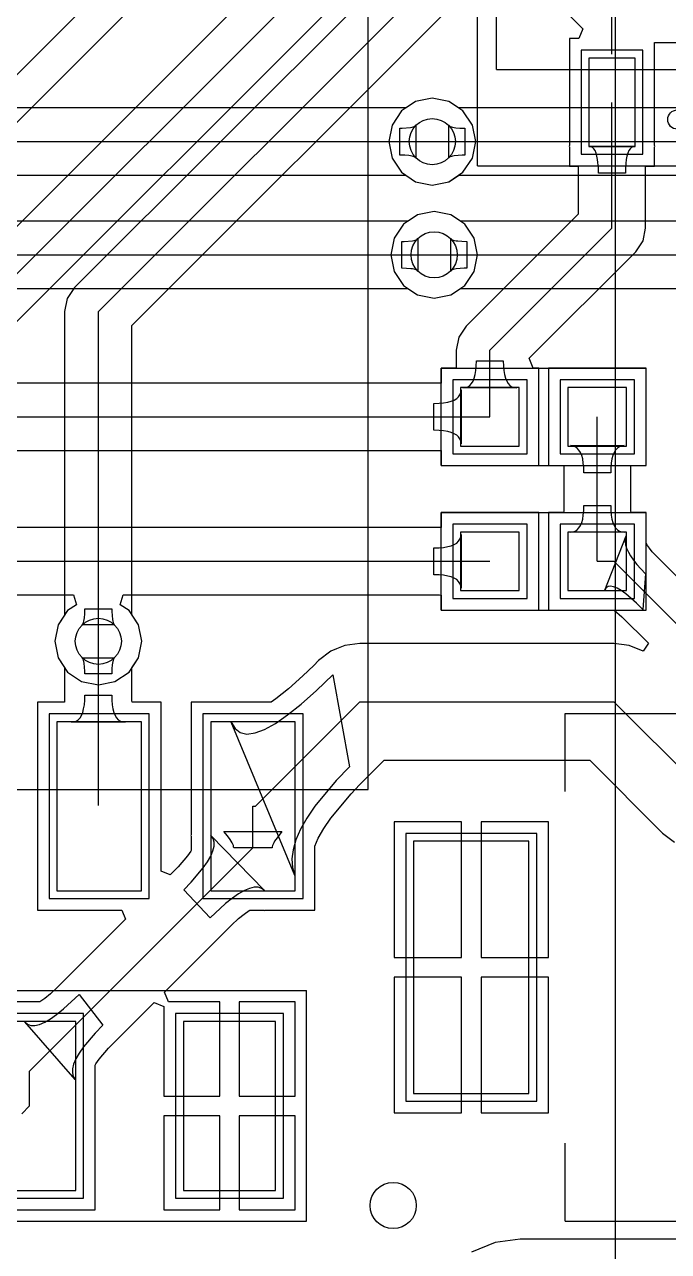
# Model space of a CAD drawing. Header units: millimetres. Extents: x 73 to 121, y 30 to 140.
# Drawn here: x 89.44 to 97.81, y 71.23 to 87.2 of the extents above; entities that cross this region are included whole.
import ezdxf

# ---------------------------------------------------------------- set-up
doc = ezdxf.new("R2010")
doc.units = ezdxf.units.MM
for name, color, linetype in [('BottomLayer', 5, 'Continuous'), ('BottomOverlay', 54, 'Continuous'), ('Mechanical13', 56, 'Continuous'), ('Mechanical15', 56, 'Continuous'), ('MultiLayer', 9, 'Continuous'), ('TopLayer', 1, 'Continuous'), ('TopOverlay', 2, 'Continuous'), ('TopPaste', 8, 'Continuous'), ('TopSolder', 216, 'Continuous')]:
    doc.layers.add(name, color=color, linetype=linetype)

# ---------------------------------------------------------------- blocks, each defined once
blk = doc.blocks.new('C3528_1')
at = {"layer": 'TopLayer'}
for p, q in [((-1.9, 1.1), (-1.9, -1.1)), ((-0.7, 1.1), (-1.9, 1.1)), ((-0.7, -1.1), (-0.7, 1.1)), ((0.7, 1.1), (0.7, -1.1)), ((1.9, 1.1), (0.7, 1.1)), ((1.9, -1.1), (1.9, 1.1)), ((-1.9, -1.1), (-0.7, -1.1)), ((0.7, -1.1), (1.9, -1.1))]:
    blk.add_line(p, q, dxfattribs=at)
at = {"layer": 'TopOverlay'}
for p, q in [((-2.3, 0), (-2.3, 1.5)), ((-2.3, 1.5), (2.3, 1.5)), ((2.3, -1.5), (2.3, 1.5)), ((-2.743, -1.372), (-2.743, 1.295)), ((-2.3, -1.5), (-2.3, 0)), ((-2.3, -1.5), (2.3, -1.5))]:
    blk.add_line(p, q, dxfattribs=at)
at = {"layer": 'TopPaste'}
for p, q in [((-1.9, 1.1), (-1.9, -1.1)), ((-0.7, 1.1), (-1.9, 1.1)), ((-0.7, -1.1), (-0.7, 1.1)), ((0.7, 1.1), (0.7, -1.1)), ((1.9, 1.1), (0.7, 1.1)), ((1.9, -1.1), (1.9, 1.1)), ((-1.9, -1.1), (-0.7, -1.1)), ((0.7, -1.1), (1.9, -1.1))]:
    blk.add_line(p, q, dxfattribs=at)
at = {"layer": 'TopSolder'}
for p, q in [((-2.002, 1.202), (-2.002, -1.202)), ((-0.598, 1.202), (-2.002, 1.202)), ((-0.598, -1.202), (-0.598, 1.202)), ((0.598, 1.202), (0.598, -1.202)), ((2.002, 1.202), (0.598, 1.202)), ((2.002, -1.202), (2.002, 1.202)), ((-2.002, -1.202), (-0.598, -1.202)), ((0.598, -1.202), (2.002, -1.202))]:
    blk.add_line(p, q, dxfattribs=at)
blk = doc.blocks.new('R0603_36')
at = {"layer": 'TopLayer'}
for p, q in [((-1.079, 0.381), (-1.079, -0.381)), ((-0.317, 0.381), (-1.079, 0.381)), ((-0.317, -0.381), (-0.317, 0.381)), ((0.317, 0.381), (0.317, -0.381)), ((1.079, 0.381), (0.317, 0.381)), ((1.079, -0.381), (1.079, 0.381)), ((-1.079, -0.381), (-0.317, -0.381)), ((0.317, -0.381), (1.079, -0.381))]:
    blk.add_line(p, q, dxfattribs=at)
at = {"layer": 'TopOverlay'}
for p, q in [((1.333, 0.635), (-1.333, 0.635)), ((-1.333, 0.635), (-1.333, -0.635)), ((1.333, 0.635), (1.333, -0.635)), ((1.333, -0.635), (-1.333, -0.635))]:
    blk.add_line(p, q, dxfattribs=at)
at = {"layer": 'TopPaste'}
for p, q in [((-1.079, 0.381), (-1.079, -0.381)), ((-0.317, 0.381), (-1.079, 0.381)), ((-0.317, -0.381), (-0.317, 0.381)), ((0.317, 0.381), (0.317, -0.381)), ((1.079, 0.381), (0.317, 0.381)), ((1.079, -0.381), (1.079, 0.381)), ((-1.079, -0.381), (-0.317, -0.381)), ((0.317, -0.381), (1.079, -0.381))]:
    blk.add_line(p, q, dxfattribs=at)
at = {"layer": 'TopSolder'}
for p, q in [((-1.181, 0.483), (-1.181, -0.483)), ((-0.216, 0.483), (-1.181, 0.483)), ((-0.216, -0.483), (-0.216, 0.483)), ((0.216, 0.483), (0.216, -0.483)), ((1.181, 0.483), (0.216, 0.483)), ((1.181, -0.483), (1.181, 0.483)), ((-1.181, -0.483), (-0.216, -0.483)), ((0.216, -0.483), (1.181, -0.483))]:
    blk.add_line(p, q, dxfattribs=at)
blk = doc.blocks.new('R0603_39')
at = {"layer": 'TopLayer'}
for p, q in [((-1.079, 0.381), (-1.079, -0.381)), ((-0.317, 0.381), (-1.079, 0.381)), ((-0.317, -0.381), (-0.317, 0.381)), ((0.317, 0.381), (0.317, -0.381)), ((1.079, 0.381), (0.317, 0.381)), ((1.079, -0.381), (1.079, 0.381)), ((-1.079, -0.381), (-0.317, -0.381)), ((0.317, -0.381), (1.079, -0.381))]:
    blk.add_line(p, q, dxfattribs=at)
at = {"layer": 'TopOverlay'}
for p, q in [((1.333, 0.635), (-1.333, 0.635)), ((-1.333, 0.635), (-1.333, -0.635)), ((1.333, 0.635), (1.333, -0.635)), ((1.333, -0.635), (-1.333, -0.635))]:
    blk.add_line(p, q, dxfattribs=at)
at = {"layer": 'TopPaste'}
for p, q in [((-1.079, 0.381), (-1.079, -0.381)), ((-0.317, 0.381), (-1.079, 0.381)), ((-0.317, -0.381), (-0.317, 0.381)), ((0.317, 0.381), (0.317, -0.381)), ((1.079, 0.381), (0.317, 0.381)), ((1.079, -0.381), (1.079, 0.381)), ((-1.079, -0.381), (-0.317, -0.381)), ((0.317, -0.381), (1.079, -0.381))]:
    blk.add_line(p, q, dxfattribs=at)
at = {"layer": 'TopSolder'}
for p, q in [((-1.181, 0.483), (-1.181, -0.483)), ((-0.216, 0.483), (-1.181, 0.483)), ((-0.216, -0.483), (-0.216, 0.483)), ((0.216, 0.483), (0.216, -0.483)), ((1.181, 0.483), (0.216, 0.483)), ((1.181, -0.483), (1.181, 0.483)), ((-1.181, -0.483), (-0.216, -0.483)), ((0.216, -0.483), (1.181, -0.483))]:
    blk.add_line(p, q, dxfattribs=at)
blk = doc.blocks.new('ESP_07_57')
at = {"layer": 'TopLayer'}
for p, q in [((-15.122, -12.502), (-17.322, -12.502)), ((-17.322, -12.502), (-17.322, -13.602)), ((-15.122, -13.602), (-15.122, -12.502)), ((-17.322, -13.602), (-15.122, -13.602)), ((-15.122, -14.502), (-17.322, -14.502)), ((-17.322, -14.502), (-17.322, -15.602)), ((-15.122, -15.602), (-15.122, -14.502)), ((-17.322, -15.602), (-15.122, -15.602))]:
    blk.add_line(p, q, dxfattribs=at)
at = {"layer": 'TopOverlay'}
for p, q in [((-16.003, 4.648), (-16.003, -16.552)), ((-16.003, -16.552), (-0.003, -16.552))]:
    blk.add_line(p, q, dxfattribs=at)
at = {"layer": 'TopPaste'}
for p, q in [((-15.122, -12.502), (-17.322, -12.502)), ((-17.322, -12.502), (-17.322, -13.602)), ((-15.122, -13.602), (-15.122, -12.502)), ((-17.322, -13.602), (-15.122, -13.602)), ((-15.122, -14.502), (-17.322, -14.502)), ((-17.322, -14.502), (-17.322, -15.602)), ((-15.122, -15.602), (-15.122, -14.502)), ((-17.322, -15.602), (-15.122, -15.602))]:
    blk.add_line(p, q, dxfattribs=at)
at = {"layer": 'TopSolder'}
for p, q in [((-15.02, -12.4), (-17.423, -12.4)), ((-17.423, -12.4), (-17.423, -13.703)), ((-15.02, -13.703), (-15.02, -12.4)), ((-17.423, -13.703), (-15.02, -13.703)), ((-15.02, -14.4), (-17.423, -14.4)), ((-17.423, -14.4), (-17.423, -15.703)), ((-15.02, -15.703), (-15.02, -14.4)), ((-17.423, -15.703), (-15.02, -15.703))]:
    blk.add_line(p, q, dxfattribs=at)
blk = doc.blocks.new('_8050_59')
at = {"layer": 'Mechanical13'}
for p, q in [((-0.624, -1.576), (-0.624, 1.424)), ((-0.624, 1.424), (0.776, 1.424)), ((0.776, -1.576), (0.776, 1.424)), ((0.776, -1.576), (-0.624, -1.576))]:
    blk.add_line(p, q, dxfattribs=at)
at = {"layer": 'Mechanical15'}
for p, q in [((-1.874, -1.826), (-1.874, 1.674)), ((2.026, 1.674), (-1.874, 1.674)), ((2.026, -1.826), (2.026, 1.674)), ((0.076, -0.576), (0.076, 0.424)), ((0.576, -0.076), (-0.424, -0.076)), ((2.026, -1.826), (-1.874, -1.826))]:
    blk.add_line(p, q, dxfattribs=at)
at = {"layer": 'TopLayer'}
for p, q in [((-0.474, 1.174), (-1.624, 1.174)), ((-1.624, 1.174), (-1.624, 0.574)), ((-0.474, 0.574), (-0.474, 1.174)), ((-1.624, 0.574), (-0.474, 0.574)), ((1.776, 0.224), (0.626, 0.224)), ((0.626, 0.224), (0.626, -0.376)), ((1.776, -0.376), (1.776, 0.224)), ((0.626, -0.376), (1.776, -0.376)), ((-0.474, -0.726), (-1.624, -0.726)), ((-1.624, -0.726), (-1.624, -1.326)), ((-0.474, -1.326), (-0.474, -0.726)), ((-1.624, -1.326), (-0.474, -1.326))]:
    blk.add_line(p, q, dxfattribs=at)
at = {"layer": 'TopOverlay'}
for p, q in [((-0.124, 1.424), (0.776, 1.424)), ((0.776, 0.624), (0.776, 1.424)), ((0.776, -1.576), (0.776, -0.776)), ((0.776, -1.576), (-0.124, -1.576))]:
    blk.add_line(p, q, dxfattribs=at)
blk.add_circle((1.426, 0.774), 0.125, dxfattribs=at)
at = {"layer": 'TopPaste'}
for p, q in [((-0.474, 1.174), (-1.624, 1.174)), ((-1.624, 1.174), (-1.624, 0.574)), ((-0.474, 0.574), (-0.474, 1.174)), ((-1.624, 0.574), (-0.474, 0.574)), ((1.776, 0.224), (0.626, 0.224)), ((0.626, 0.224), (0.626, -0.376)), ((1.776, -0.376), (1.776, 0.224)), ((0.626, -0.376), (1.776, -0.376)), ((-0.474, -0.726), (-1.624, -0.726)), ((-1.624, -0.726), (-1.624, -1.326)), ((-0.474, -1.326), (-0.474, -0.726)), ((-1.624, -1.326), (-0.474, -1.326))]:
    blk.add_line(p, q, dxfattribs=at)
at = {"layer": 'TopSolder'}
for p, q in [((-0.372, 1.275), (-1.725, 1.275)), ((-1.725, 1.275), (-1.725, 0.472)), ((-0.372, 0.472), (-0.372, 1.275)), ((-1.725, 0.472), (-0.372, 0.472)), ((1.878, 0.325), (0.525, 0.325)), ((0.525, 0.325), (0.525, -0.478)), ((1.878, -0.478), (1.878, 0.325)), ((0.525, -0.478), (1.878, -0.478)), ((-0.372, -0.625), (-1.725, -0.625)), ((-1.725, -0.625), (-1.725, -1.428)), ((-0.372, -1.428), (-0.372, -0.625)), ((-1.725, -1.428), (-0.372, -1.428))]:
    blk.add_line(p, q, dxfattribs=at)
blk = doc.blocks.new('LM39100_61')
at = {"layer": 'TopLayer'}
for p, q in [((-1.589, 3.824), (-1.589, 2.325)), ((1.691, 3.824), (-1.589, 3.824)), ((1.691, 2.325), (1.691, 3.824)), ((-1.589, 2.325), (1.691, 2.325)), ((-2.731, -2.477), (-2.731, -3.975)), ((-1.74, -2.477), (-2.731, -2.477)), ((-1.74, -3.975), (-1.74, -2.477)), ((-0.444, -2.476), (-0.444, -3.976)), ((0.546, -2.476), (-0.444, -2.476)), ((0.546, -3.976), (0.546, -2.476)), ((1.841, -2.477), (1.841, -3.975)), ((2.832, -2.477), (1.841, -2.477)), ((2.832, -3.975), (2.832, -2.477)), ((-2.731, -3.975), (-1.74, -3.975)), ((-0.444, -3.976), (0.546, -3.976)), ((1.841, -3.975), (2.832, -3.975))]:
    blk.add_line(p, q, dxfattribs=at)
at = {"layer": 'TopOverlay'}
for p, q in [((-3.251, 1.854), (-2.235, 1.854)), ((-3.251, 1.854), (-3.251, -2.21)), ((2.337, 1.854), (3.353, 1.854)), ((3.353, 1.854), (3.353, -2.21))]:
    blk.add_line(p, q, dxfattribs=at)
at = {"layer": 'TopPaste'}
for p, q in [((-1.589, 3.824), (-1.589, 2.325)), ((1.691, 3.824), (-1.589, 3.824)), ((1.691, 2.325), (1.691, 3.824)), ((-1.589, 2.325), (1.691, 2.325)), ((-2.731, -2.477), (-2.731, -3.975)), ((-1.74, -2.477), (-2.731, -2.477)), ((-1.74, -3.975), (-1.74, -2.477)), ((-0.444, -2.476), (-0.444, -3.976)), ((0.546, -2.476), (-0.444, -2.476)), ((0.546, -3.976), (0.546, -2.476)), ((1.841, -2.477), (1.841, -3.975)), ((2.832, -2.477), (1.841, -2.477)), ((2.832, -3.975), (2.832, -2.477)), ((-2.731, -3.975), (-1.74, -3.975)), ((-0.444, -3.976), (0.546, -3.976)), ((1.841, -3.975), (2.832, -3.975))]:
    blk.add_line(p, q, dxfattribs=at)
at = {"layer": 'TopSolder'}
for p, q in [((-1.691, 3.925), (-1.691, 2.223)), ((1.792, 3.925), (-1.691, 3.925)), ((1.792, 2.223), (1.792, 3.925)), ((-1.691, 2.223), (1.792, 2.223)), ((-2.832, -2.375), (-2.832, -4.077)), ((-1.638, -2.375), (-2.832, -2.375)), ((-1.638, -4.077), (-1.638, -2.375)), ((-0.546, -2.374), (-0.546, -4.077)), ((0.647, -2.374), (-0.546, -2.374)), ((0.647, -4.077), (0.647, -2.374)), ((1.74, -2.375), (1.74, -4.077)), ((2.934, -2.375), (1.74, -2.375)), ((2.934, -4.077), (2.934, -2.375)), ((-2.832, -4.077), (-1.638, -4.077)), ((-0.546, -4.077), (0.647, -4.077)), ((1.74, -4.077), (2.934, -4.077))]:
    blk.add_line(p, q, dxfattribs=at)
blk = doc.blocks.new('18650____________B_71')
at = {"layer": 'BottomOverlay'}
blk.add_line((-0.469, 22), (76.531, 22), dxfattribs=at)

msp = doc.modelspace()

# ---------------------------------------------------------------- linework, layer by layer
at = {"layer": 'BottomLayer'}
for p, q in [((86.385, 83.591), (103.734, 100.94)), ((86.823, 83.41), (103.915, 100.502)), ((104.085, 99.318), (88.032, 83.266)), ((88.341, 82.956), (104.394, 99.009)), ((88.779, 82.775), (104.575, 98.572)), ((95.652, 89.336), (90.089, 83.774)), ((90.399, 83.464), (95.961, 89.027)), ((90.836, 83.283), (96.142, 88.59)), ((94.742, 86.239), (94.526, 86.196)), ((94.958, 86.196), (94.742, 86.239)), ((94.343, 86.074), (94.22, 85.89)), ((94.526, 86.196), (94.343, 86.074)), ((95.084, 86.112), (94.958, 86.196)), ((95.086, 86.112), (95.084, 86.112)), ((99.492, 86.112), (95.086, 86.112)), ((94.22, 85.89), (94.177, 85.674)), ((94.956, 85.464), (94.956, 85.884)), ((94.956, 85.884), (94.965, 85.878)), ((94.965, 85.878), (94.976, 85.872)), ((94.976, 85.872), (94.99, 85.866)), ((94.99, 85.866), (95.006, 85.862)), ((95.006, 85.862), (95.026, 85.858)), ((95.026, 85.858), (95.048, 85.855)), ((95.048, 85.855), (95.101, 85.851)), ((95.101, 85.851), (95.166, 85.849)), ((95.166, 85.849), (95.166, 85.499)), ((94.177, 85.674), (94.22, 85.458)), ((94.742, 85.674), (99.492, 85.674)), ((94.22, 85.458), (94.343, 85.275)), ((94.965, 85.471), (94.956, 85.464)), ((94.976, 85.477), (94.965, 85.471)), ((94.99, 85.482), (94.976, 85.477)), ((95.006, 85.487), (94.99, 85.482)), ((95.026, 85.49), (95.006, 85.487)), ((95.132, 85.499), (95.026, 85.49)), ((95.166, 85.499), (95.132, 85.499)), ((94.343, 85.275), (94.526, 85.152)), ((94.526, 85.152), (94.742, 85.109)), ((94.742, 85.109), (94.958, 85.152)), ((94.958, 85.152), (95.082, 85.235)), ((95.082, 85.235), (95.103, 85.237)), ((95.103, 85.237), (99.311, 85.237)), ((94.551, 84.723), (94.368, 84.6)), ((94.767, 84.766), (94.551, 84.723)), ((94.984, 84.723), (94.767, 84.766)), ((95.11, 84.639), (94.984, 84.723)), ((95.111, 84.638), (95.11, 84.639)), ((98.389, 84.638), (95.111, 84.638)), ((94.368, 84.6), (94.246, 84.417)), ((94.246, 84.417), (94.203, 84.201)), ((94.982, 83.991), (94.982, 84.411)), ((94.982, 84.411), (94.99, 84.404)), ((94.99, 84.404), (95.001, 84.398)), ((95.001, 84.398), (95.015, 84.393)), ((95.015, 84.393), (95.032, 84.389)), ((95.032, 84.389), (95.051, 84.385)), ((95.051, 84.385), (95.074, 84.382)), ((95.074, 84.382), (95.127, 84.377)), ((95.127, 84.377), (95.191, 84.376)), ((95.191, 84.376), (95.191, 84.026)), ((94.203, 84.201), (94.246, 83.985)), ((94.767, 84.201), (98.73, 84.201)), ((94.246, 83.985), (94.368, 83.802)), ((94.99, 83.998), (94.982, 83.991)), ((95.001, 84.004), (94.99, 83.998)), ((95.015, 84.009), (95.001, 84.004)), ((95.032, 84.013), (95.015, 84.009)), ((95.051, 84.017), (95.032, 84.013)), ((95.157, 84.026), (95.051, 84.017)), ((95.191, 84.026), (95.157, 84.026)), ((90.089, 83.774), (89.994, 83.632)), ((94.368, 83.802), (94.551, 83.679)), ((94.551, 83.679), (94.767, 83.636)), ((94.767, 83.636), (94.984, 83.679)), ((94.984, 83.679), (95.107, 83.762)), ((95.107, 83.762), (95.129, 83.764)), ((95.129, 83.764), (98.701, 83.764)), ((89.994, 83.632), (89.961, 83.464)), ((89.961, 83.464), (89.961, 79.516)), ((90.399, 79.172), (90.399, 83.464)), ((90.836, 79.533), (90.836, 83.283)), ((89.961, 79.514), (89.877, 79.388)), ((89.961, 79.516), (89.961, 79.514)), ((90.218, 79.478), (90.222, 79.531)), ((90.222, 79.531), (90.224, 79.595)), ((90.224, 79.595), (90.574, 79.595)), ((90.574, 79.595), (90.574, 79.562)), ((90.574, 79.562), (90.582, 79.456)), ((90.838, 79.512), (90.836, 79.533)), ((90.92, 79.388), (90.838, 79.512)), ((89.877, 79.388), (89.834, 79.172)), ((90.189, 79.386), (90.195, 79.394)), ((90.609, 79.386), (90.189, 79.386)), ((90.195, 79.394), (90.201, 79.405)), ((90.201, 79.405), (90.206, 79.419)), ((90.206, 79.419), (90.211, 79.436)), ((90.211, 79.436), (90.215, 79.456)), ((90.215, 79.456), (90.218, 79.478)), ((90.582, 79.456), (90.586, 79.436)), ((90.586, 79.436), (90.591, 79.419)), ((90.591, 79.419), (90.596, 79.405)), ((90.596, 79.405), (90.602, 79.394)), ((90.602, 79.394), (90.609, 79.386)), ((90.963, 79.172), (90.92, 79.388)), ((89.834, 79.172), (89.877, 78.956)), ((90.92, 78.956), (90.963, 79.172)), ((89.877, 78.956), (89.999, 78.772)), ((90.798, 78.772), (90.92, 78.956)), ((89.999, 78.772), (90.182, 78.65)), ((90.615, 78.65), (90.798, 78.772)), ((90.182, 78.65), (90.399, 78.607)), ((90.399, 78.607), (90.615, 78.65))]:
    msp.add_line(p, q, dxfattribs=at)
for centre in [(94.742, 85.674), (94.767, 84.201), (90.399, 79.172), (94.234, 71.831)]:
    msp.add_circle(centre, 0.3, dxfattribs=at)
at = {"layer": 'MultiLayer'}
for centre in [(94.742, 85.674), (94.767, 84.201), (90.399, 79.172), (94.234, 71.831)]:
    msp.add_circle(centre, 0.3, dxfattribs=at)
at = {"layer": 'TopLayer'}
for p, q in [((96.26, 87.583), (96.701, 87.141)), ((96.649, 87.014), (96.525, 87.014)), ((96.525, 87.014), (96.525, 85.623)), ((96.701, 87.141), (96.649, 87.014)), ((97.633, 85.623), (97.633, 86.964)), ((97.633, 86.964), (98.402, 86.964)), ((94.742, 86.239), (94.526, 86.196)), ((94.958, 86.196), (94.742, 86.239)), ((94.381, 86.112), (86.389, 86.112)), ((94.402, 86.113), (94.381, 86.112)), ((94.526, 86.196), (94.402, 86.113)), ((95.141, 86.074), (94.958, 86.196)), ((95.264, 85.89), (95.141, 86.074)), ((97.079, 84.549), (97.079, 86.185)), ((95.307, 85.674), (95.264, 85.89)), ((94.318, 85.849), (94.352, 85.85)), ((94.318, 85.499), (94.318, 85.849)), ((94.352, 85.85), (94.458, 85.858)), ((94.458, 85.858), (94.478, 85.862)), ((94.478, 85.862), (94.494, 85.866)), ((94.494, 85.866), (94.508, 85.872)), ((94.508, 85.872), (94.519, 85.878)), ((94.519, 85.878), (94.528, 85.884)), ((94.528, 85.884), (94.528, 85.464)), ((86.208, 85.674), (94.742, 85.674)), ((95.264, 85.458), (95.307, 85.674)), ((96.525, 85.623), (96.523, 85.613)), ((96.523, 85.613), (96.525, 85.604)), ((96.525, 85.604), (96.525, 85.356)), ((96.805, 85.61), (96.782, 85.613)), ((96.782, 85.613), (97.376, 85.613)), ((96.826, 85.599), (96.805, 85.61)), ((96.844, 85.582), (96.826, 85.599)), ((96.86, 85.557), (96.844, 85.582)), ((97.314, 85.582), (97.298, 85.557)), ((97.332, 85.599), (97.314, 85.582)), ((97.353, 85.61), (97.332, 85.599)), ((97.376, 85.613), (97.353, 85.61)), ((97.635, 85.613), (97.633, 85.623)), ((97.633, 85.604), (97.635, 85.613)), ((97.633, 85.356), (97.633, 85.604)), ((94.383, 85.498), (94.318, 85.499)), ((94.436, 85.494), (94.383, 85.498)), ((94.458, 85.49), (94.436, 85.494)), ((94.478, 85.487), (94.458, 85.49)), ((94.494, 85.482), (94.478, 85.487)), ((94.508, 85.477), (94.494, 85.482)), ((94.519, 85.471), (94.508, 85.477)), ((94.528, 85.464), (94.519, 85.471)), ((95.141, 85.275), (95.264, 85.458)), ((96.873, 85.526), (96.86, 85.557)), ((96.884, 85.487), (96.873, 85.526)), ((96.893, 85.442), (96.884, 85.487)), ((96.903, 85.33), (96.893, 85.442)), ((97.265, 85.442), (97.259, 85.389)), ((97.273, 85.487), (97.265, 85.442)), ((97.284, 85.526), (97.273, 85.487)), ((97.298, 85.557), (97.284, 85.526)), ((94.958, 85.152), (95.141, 85.275)), ((96.525, 85.356), (96.64, 85.356)), ((96.64, 85.356), (96.641, 85.344)), ((96.641, 85.344), (96.641, 84.73)), ((96.904, 85.263), (96.903, 85.33)), ((97.254, 85.263), (96.904, 85.263)), ((97.255, 85.33), (97.254, 85.263)), ((97.259, 85.389), (97.255, 85.33)), ((97.516, 84.549), (97.516, 85.356)), ((97.516, 85.356), (97.633, 85.356)), ((86.208, 85.237), (94.398, 85.237)), ((94.398, 85.237), (94.4, 85.237)), ((94.4, 85.237), (94.526, 85.152)), ((94.526, 85.152), (94.742, 85.109)), ((94.742, 85.109), (94.958, 85.152)), ((94.406, 84.638), (85.22, 84.638)), ((94.427, 84.64), (94.406, 84.638)), ((94.551, 84.723), (94.427, 84.64)), ((94.767, 84.766), (94.551, 84.723)), ((94.984, 84.723), (94.767, 84.766)), ((95.167, 84.6), (94.984, 84.723)), ((96.641, 84.73), (95.182, 83.271)), ((95.289, 84.417), (95.167, 84.6)), ((95.491, 82.962), (97.079, 84.549)), ((97.483, 84.382), (97.516, 84.549)), ((94.344, 84.026), (94.344, 84.376)), ((94.344, 84.376), (94.377, 84.376)), ((94.377, 84.376), (94.484, 84.385)), ((94.484, 84.385), (94.503, 84.389)), ((94.503, 84.389), (94.52, 84.393)), ((94.52, 84.393), (94.534, 84.398)), ((94.534, 84.398), (94.545, 84.404)), ((94.545, 84.404), (94.553, 84.411)), ((94.553, 84.411), (94.553, 83.991)), ((95.332, 84.201), (95.289, 84.417)), ((97.388, 84.24), (97.483, 84.382)), ((85.039, 84.201), (94.767, 84.201)), ((95.289, 83.985), (95.332, 84.201)), ((96.003, 82.855), (97.388, 84.24)), ((94.408, 84.025), (94.344, 84.026)), ((94.461, 84.02), (94.408, 84.025)), ((94.484, 84.017), (94.461, 84.02)), ((94.503, 84.013), (94.484, 84.017)), ((94.52, 84.009), (94.503, 84.013)), ((94.534, 84.004), (94.52, 84.009)), ((94.545, 83.998), (94.534, 84.004)), ((94.553, 83.991), (94.545, 83.998)), ((95.167, 83.802), (95.289, 83.985)), ((85.039, 83.764), (94.424, 83.764)), ((94.424, 83.764), (94.425, 83.763)), ((94.425, 83.763), (94.551, 83.679)), ((94.551, 83.679), (94.767, 83.636)), ((94.767, 83.636), (94.984, 83.679)), ((94.984, 83.679), (95.167, 83.802)), ((95.182, 83.271), (95.087, 83.129)), ((95.087, 83.129), (95.054, 82.962)), ((95.054, 82.962), (95.054, 82.747)), ((95.491, 82.093), (95.491, 82.962)), ((95.052, 82.728), (94.856, 82.728)), ((94.856, 82.728), (94.856, 82.532)), ((95.054, 82.747), (95.052, 82.728)), ((95.309, 82.695), (95.315, 82.754)), ((95.315, 82.754), (95.316, 82.821)), ((95.316, 82.821), (95.666, 82.821)), ((95.666, 82.821), (95.668, 82.754)), ((95.668, 82.754), (95.673, 82.695)), ((96.056, 82.728), (96.003, 82.855)), ((96.126, 82.728), (96.056, 82.728)), ((96.126, 81.458), (96.126, 82.728)), ((97.523, 82.728), (96.253, 82.728)), ((96.253, 82.728), (96.253, 81.458)), ((97.523, 81.458), (97.523, 82.728)), ((95.253, 82.527), (95.273, 82.558)), ((95.273, 82.558), (95.288, 82.597)), ((95.288, 82.597), (95.301, 82.642)), ((95.301, 82.642), (95.309, 82.695)), ((95.673, 82.695), (95.682, 82.642)), ((95.682, 82.642), (95.694, 82.597)), ((95.694, 82.597), (95.71, 82.558)), ((95.71, 82.558), (95.729, 82.527)), ((94.838, 82.53), (80.264, 82.53)), ((94.856, 82.532), (94.838, 82.53)), ((95.085, 82.354), (95.102, 82.38)), ((95.102, 82.38), (95.113, 82.41)), ((95.113, 82.41), (95.116, 82.443)), ((95.116, 82.443), (95.116, 81.743)), ((95.141, 82.471), (95.175, 82.474)), ((95.841, 82.471), (95.141, 82.471)), ((95.175, 82.474), (95.204, 82.485)), ((95.204, 82.485), (95.231, 82.502)), ((95.231, 82.502), (95.253, 82.527)), ((95.729, 82.527), (95.752, 82.502)), ((95.752, 82.502), (95.778, 82.485)), ((95.778, 82.485), (95.808, 82.474)), ((95.808, 82.474), (95.841, 82.471)), ((94.763, 82.268), (94.83, 82.27)), ((94.763, 81.918), (94.763, 82.268)), ((94.83, 82.27), (94.89, 82.275)), ((94.89, 82.275), (94.943, 82.284)), ((94.943, 82.284), (94.989, 82.296)), ((94.989, 82.296), (95.028, 82.312)), ((95.028, 82.312), (95.06, 82.331)), ((95.06, 82.331), (95.085, 82.354)), ((80.264, 82.093), (95.491, 82.093)), ((96.888, 80.213), (96.888, 82.093)), ((94.83, 81.916), (94.763, 81.918)), ((94.89, 81.911), (94.83, 81.916)), ((94.943, 81.902), (94.89, 81.911)), ((94.989, 81.89), (94.943, 81.902)), ((95.028, 81.874), (94.989, 81.89)), ((95.06, 81.855), (95.028, 81.874)), ((95.085, 81.832), (95.06, 81.855)), ((95.102, 81.806), (95.085, 81.832)), ((95.113, 81.776), (95.102, 81.806)), ((95.116, 81.743), (95.113, 81.776)), ((80.543, 81.655), (94.838, 81.655)), ((94.838, 81.655), (94.856, 81.654)), ((94.856, 81.654), (94.856, 81.458)), ((96.572, 81.714), (96.538, 81.718)), ((96.538, 81.718), (97.238, 81.718)), ((96.601, 81.704), (96.572, 81.714)), ((96.628, 81.686), (96.601, 81.704)), ((96.65, 81.661), (96.628, 81.686)), ((96.67, 81.63), (96.65, 81.661)), ((96.685, 81.591), (96.67, 81.63)), ((96.698, 81.545), (96.685, 81.591)), ((97.091, 81.591), (97.079, 81.545)), ((97.107, 81.63), (97.091, 81.591)), ((97.126, 81.661), (97.107, 81.63)), ((97.149, 81.686), (97.126, 81.661)), ((97.175, 81.704), (97.149, 81.686)), ((97.205, 81.714), (97.175, 81.704)), ((97.238, 81.718), (97.205, 81.714)), ((94.856, 81.458), (96.126, 81.458)), ((96.253, 81.458), (96.449, 81.458)), ((96.449, 81.458), (96.451, 81.44)), ((96.451, 81.44), (96.451, 80.867)), ((96.706, 81.492), (96.698, 81.545)), ((96.712, 81.432), (96.706, 81.492)), ((96.713, 81.365), (96.712, 81.432)), ((97.065, 81.432), (97.063, 81.365)), ((97.07, 81.492), (97.065, 81.432)), ((97.079, 81.545), (97.07, 81.492)), ((97.326, 81.44), (97.327, 81.458)), ((97.326, 80.867), (97.326, 81.44)), ((97.327, 81.458), (97.523, 81.458)), ((97.063, 81.365), (96.713, 81.365)), ((96.712, 80.875), (96.713, 80.941)), ((96.713, 80.941), (97.063, 80.941)), ((97.063, 80.941), (97.065, 80.875)), ((96.126, 80.848), (94.856, 80.848)), ((94.856, 80.848), (94.856, 80.652)), ((96.126, 79.578), (96.126, 80.848)), ((96.449, 80.848), (96.253, 80.848)), ((96.253, 80.848), (96.253, 79.578)), ((96.451, 80.867), (96.449, 80.848)), ((96.698, 80.763), (96.706, 80.815)), ((96.706, 80.815), (96.712, 80.875)), ((97.065, 80.875), (97.07, 80.815)), ((97.07, 80.815), (97.079, 80.763)), ((97.327, 80.848), (97.326, 80.867)), ((97.523, 80.848), (97.327, 80.848)), ((97.523, 80.451), (97.523, 80.848)), ((94.838, 80.651), (85.192, 80.651)), ((94.856, 80.652), (94.838, 80.651)), ((96.601, 80.605), (96.628, 80.623)), ((96.628, 80.623), (96.65, 80.647)), ((96.65, 80.647), (96.67, 80.679)), ((96.67, 80.679), (96.685, 80.717)), ((96.685, 80.717), (96.698, 80.763)), ((97.079, 80.763), (97.091, 80.717)), ((97.091, 80.717), (97.107, 80.679)), ((97.107, 80.679), (97.126, 80.647)), ((97.126, 80.647), (97.149, 80.623)), ((97.149, 80.623), (97.175, 80.605)), ((95.06, 80.451), (95.085, 80.474)), ((95.085, 80.474), (95.102, 80.5)), ((95.102, 80.5), (95.113, 80.53)), ((95.113, 80.53), (95.116, 80.563)), ((95.116, 80.563), (95.116, 79.863)), ((96.538, 80.591), (96.572, 80.595)), ((97.238, 80.591), (96.538, 80.591)), ((96.572, 80.595), (96.601, 80.605)), ((96.987, 79.838), (97.263, 80.546)), ((97.175, 80.605), (97.205, 80.595)), ((97.205, 80.595), (97.238, 80.591)), ((97.253, 80.51), (97.251, 80.47)), ((97.251, 80.47), (97.257, 80.428)), ((97.263, 80.546), (97.253, 80.51)), ((94.763, 80.388), (94.83, 80.39)), ((94.763, 80.038), (94.763, 80.388)), ((94.83, 80.39), (94.89, 80.395)), ((94.89, 80.395), (94.943, 80.404)), ((94.943, 80.404), (94.989, 80.416)), ((94.989, 80.416), (95.028, 80.432)), ((95.028, 80.432), (95.06, 80.451)), ((97.257, 80.428), (97.27, 80.383)), ((97.27, 80.383), (97.292, 80.334)), ((97.292, 80.334), (97.32, 80.284)), ((97.54, 80.421), (97.523, 80.451)), ((97.566, 80.383), (97.54, 80.421)), ((97.601, 80.338), (97.566, 80.383)), ((97.626, 80.31), (97.601, 80.338)), ((98.733, 79.203), (97.626, 80.31)), ((85.192, 80.213), (95.491, 80.213)), ((96.888, 80.213), (97.104, 80.213)), ((97.104, 80.213), (98.552, 78.765)), ((97.32, 80.284), (97.357, 80.23)), ((97.357, 80.23), (97.402, 80.173)), ((97.402, 80.173), (97.454, 80.114)), ((94.83, 80.036), (94.763, 80.038)), ((94.89, 80.031), (94.83, 80.036)), ((94.943, 80.022), (94.89, 80.031)), ((94.989, 80.01), (94.943, 80.022)), ((95.028, 79.994), (94.989, 80.01)), ((95.06, 79.975), (95.028, 79.994)), ((97.454, 80.114), (97.514, 80.051)), ((97.514, 80.051), (97.482, 79.588)), ((95.085, 79.952), (95.06, 79.975)), ((95.102, 79.926), (95.085, 79.952)), ((95.113, 79.896), (95.102, 79.926)), ((95.116, 79.863), (95.113, 79.896)), ((97.004, 79.867), (96.987, 79.838)), ((97.029, 79.885), (97.004, 79.867)), ((97.061, 79.89), (97.029, 79.885)), ((97.099, 79.883), (97.061, 79.89)), ((97.145, 79.864), (97.099, 79.883)), ((97.198, 79.833), (97.145, 79.864)), ((97.259, 79.789), (97.198, 79.833)), ((88.663, 79.776), (90.077, 79.776)), ((90.077, 79.776), (90.115, 79.649)), ((90.682, 79.649), (90.72, 79.776)), ((90.72, 79.776), (94.838, 79.776)), ((94.838, 79.776), (94.856, 79.774)), ((94.856, 79.774), (94.856, 79.578)), ((97.4, 79.667), (97.259, 79.789)), ((97.482, 79.588), (97.4, 79.667)), ((89.999, 79.571), (89.877, 79.388)), ((90.115, 79.649), (89.999, 79.571)), ((90.798, 79.571), (90.682, 79.649)), ((90.92, 79.388), (90.798, 79.571)), ((94.856, 79.578), (96.126, 79.578)), ((96.253, 79.578), (97.107, 79.578)), ((97.107, 79.578), (97.207, 79.492)), ((89.877, 79.388), (89.834, 79.172)), ((90.963, 79.172), (90.92, 79.388)), ((97.207, 79.492), (97.553, 79.146)), ((89.834, 79.172), (89.877, 78.956)), ((90.399, 77.037), (90.399, 79.172)), ((90.92, 78.956), (90.963, 79.172)), ((93.422, 79.043), (93.264, 78.922)), ((93.498, 79.074), (93.422, 79.043)), ((93.605, 79.119), (93.498, 79.074)), ((93.802, 79.145), (93.605, 79.119)), ((97.104, 79.145), (93.802, 79.145)), ((97.301, 79.119), (97.104, 79.145)), ((97.484, 79.043), (97.301, 79.119)), ((97.553, 79.146), (97.484, 79.043)), ((89.877, 78.956), (89.96, 78.832)), ((90.195, 78.949), (90.189, 78.958)), ((90.189, 78.958), (90.609, 78.958)), ((90.201, 78.938), (90.195, 78.949)), ((90.206, 78.924), (90.201, 78.938)), ((90.211, 78.908), (90.206, 78.924)), ((90.215, 78.888), (90.211, 78.908)), ((90.223, 78.782), (90.215, 78.888)), ((90.579, 78.866), (90.575, 78.813)), ((90.582, 78.888), (90.579, 78.866)), ((90.586, 78.908), (90.582, 78.888)), ((90.591, 78.924), (90.586, 78.908)), ((90.596, 78.938), (90.591, 78.924)), ((90.602, 78.949), (90.596, 78.938)), ((90.609, 78.958), (90.602, 78.949)), ((90.836, 78.829), (90.92, 78.956)), ((93.264, 78.922), (93.201, 78.859)), ((89.96, 78.832), (89.961, 78.81)), ((89.961, 78.81), (89.961, 78.398)), ((90.224, 78.748), (90.223, 78.782)), ((90.574, 78.748), (90.224, 78.748)), ((90.575, 78.813), (90.574, 78.748)), ((90.836, 78.828), (90.836, 78.829)), ((90.836, 78.398), (90.836, 78.828)), ((93.058, 78.721), (92.871, 78.554)), ((93.201, 78.859), (93.058, 78.721)), ((93.235, 78.531), (93.449, 78.738)), ((93.449, 78.738), (93.664, 77.539)), ((92.871, 78.554), (92.706, 78.422)), ((89.961, 78.398), (89.96, 78.38)), ((90.217, 78.346), (90.222, 78.406)), ((90.222, 78.406), (90.224, 78.473)), ((90.224, 78.473), (90.574, 78.473)), ((90.574, 78.473), (90.575, 78.406)), ((90.575, 78.406), (90.581, 78.346)), ((90.838, 78.38), (90.836, 78.398)), ((92.706, 78.422), (92.646, 78.38)), ((93.039, 78.356), (93.235, 78.531)), ((89.96, 78.38), (89.606, 78.38)), ((89.606, 78.38), (89.606, 75.672)), ((90.18, 78.208), (90.196, 78.247)), ((90.196, 78.247), (90.208, 78.293)), ((90.208, 78.293), (90.217, 78.346)), ((90.581, 78.346), (90.589, 78.293)), ((90.589, 78.293), (90.602, 78.247)), ((90.602, 78.247), (90.617, 78.208)), ((91.214, 78.38), (90.838, 78.38)), ((91.214, 76.181), (91.214, 78.38)), ((92.646, 78.38), (91.606, 78.38)), ((91.606, 78.38), (91.606, 76.656)), ((92.444, 77.026), (93.802, 78.384)), ((92.861, 78.214), (93.039, 78.356)), ((93.802, 78.384), (97.104, 78.384)), ((97.104, 78.384), (98.273, 77.216)), ((90.049, 78.12), (90.082, 78.123)), ((90.749, 78.12), (90.049, 78.12)), ((90.082, 78.123), (90.112, 78.134)), ((90.112, 78.134), (90.138, 78.152)), ((90.138, 78.152), (90.161, 78.176)), ((90.161, 78.176), (90.18, 78.208)), ((90.617, 78.208), (90.637, 78.176)), ((90.637, 78.176), (90.659, 78.152)), ((90.659, 78.152), (90.686, 78.134)), ((90.686, 78.134), (90.715, 78.123)), ((90.715, 78.123), (90.749, 78.12)), ((92.954, 76.125), (92.127, 78.12)), ((92.127, 78.12), (92.177, 78.036)), ((92.56, 78.026), (92.702, 78.103)), ((92.702, 78.103), (92.861, 78.214)), ((92.177, 78.036), (92.245, 77.985)), ((92.245, 77.985), (92.332, 77.966)), ((92.332, 77.966), (92.437, 77.98)), ((92.437, 77.98), (92.56, 78.026)), ((93.796, 77.303), (94.117, 77.624)), ((94.117, 77.624), (96.789, 77.624)), ((96.789, 77.624), (97.735, 76.678)), ((93.664, 77.539), (93.492, 77.36)), ((93.492, 77.36), (93.215, 77.027)), ((93.685, 77.187), (93.796, 77.303)), ((93.422, 76.871), (93.685, 77.187)), ((92.41, 77.026), (92.444, 77.026)), ((92.41, 76.484), (92.41, 77.026)), ((93.215, 77.027), (93.11, 76.873)), ((93.11, 76.873), (93.028, 76.727)), ((93.331, 76.736), (93.422, 76.871)), ((95.122, 76.824), (94.246, 76.824)), ((94.246, 76.824), (94.246, 75.057)), ((95.122, 75.057), (95.122, 76.824)), ((96.252, 76.824), (95.376, 76.824)), ((95.376, 76.824), (95.376, 75.057)), ((96.252, 75.057), (96.252, 76.824)), ((91.606, 76.656), (91.604, 76.647)), ((91.604, 76.647), (91.606, 76.637)), ((91.606, 76.637), (91.606, 76.452)), ((91.891, 76.605), (91.863, 76.644)), ((91.863, 76.644), (92.562, 75.929)), ((92.078, 76.642), (92.033, 76.698)), ((92.033, 76.698), (92.787, 76.698)), ((92.114, 76.593), (92.078, 76.642)), ((92.763, 76.669), (92.706, 76.593)), ((92.787, 76.698), (92.763, 76.669)), ((93.028, 76.727), (92.968, 76.59)), ((93.26, 76.611), (93.331, 76.736)), ((97.735, 76.678), (97.892, 76.557)), ((89.505, 73.579), (92.41, 76.484)), ((91.89, 76.445), (91.904, 76.505)), ((91.905, 76.559), (91.891, 76.605)), ((91.904, 76.505), (91.905, 76.559)), ((92.128, 76.571), (92.114, 76.593)), ((92.139, 76.551), (92.128, 76.571)), ((92.148, 76.532), (92.139, 76.551)), ((92.155, 76.514), (92.148, 76.532)), ((92.159, 76.498), (92.155, 76.514)), ((92.16, 76.484), (92.159, 76.498)), ((92.66, 76.484), (92.16, 76.484)), ((92.661, 76.498), (92.66, 76.484)), ((92.665, 76.514), (92.661, 76.498)), ((92.671, 76.532), (92.665, 76.514)), ((92.68, 76.551), (92.671, 76.532)), ((92.692, 76.571), (92.68, 76.551)), ((92.706, 76.593), (92.692, 76.571)), ((92.968, 76.59), (92.931, 76.461)), ((93.214, 76.505), (93.26, 76.611)), ((93.214, 75.672), (93.214, 76.505)), ((91.557, 76.38), (91.436, 76.237)), ((91.6, 76.442), (91.557, 76.38)), ((91.606, 76.452), (91.6, 76.442)), ((91.819, 76.304), (91.862, 76.378)), ((91.862, 76.378), (91.89, 76.445)), ((92.931, 76.461), (92.916, 76.341)), ((92.916, 76.341), (92.924, 76.228)), ((91.331, 76.132), (91.214, 76.181)), ((91.436, 76.237), (91.331, 76.132)), ((91.608, 76.039), (91.763, 76.223)), ((91.763, 76.223), (91.819, 76.304)), ((92.924, 76.228), (92.954, 76.125)), ((91.509, 75.937), (91.608, 76.039)), ((91.855, 75.575), (91.509, 75.937)), ((92.223, 75.888), (92.142, 75.831)), ((92.298, 75.93), (92.223, 75.888)), ((92.365, 75.958), (92.298, 75.93)), ((92.425, 75.972), (92.365, 75.958)), ((92.478, 75.972), (92.425, 75.972)), ((92.523, 75.958), (92.478, 75.972)), ((92.562, 75.929), (92.523, 75.958)), ((89.606, 75.672), (90.705, 75.672)), ((90.705, 75.672), (90.754, 75.555)), ((92.053, 75.76), (91.855, 75.575)), ((92.142, 75.831), (92.053, 75.76)), ((92.362, 75.668), (92.368, 75.672)), ((92.368, 75.672), (92.55, 75.672)), ((92.55, 75.672), (92.559, 75.67)), ((92.559, 75.67), (92.569, 75.672)), ((92.569, 75.672), (93.214, 75.672)), ((90.754, 75.555), (89.87, 74.671)), ((92.132, 75.479), (92.223, 75.564)), ((92.223, 75.564), (92.297, 75.623)), ((92.297, 75.623), (92.362, 75.668)), ((91.26, 74.608), (92.132, 75.479)), ((94.246, 75.057), (95.122, 75.057)), ((95.376, 75.057), (96.252, 75.057)), ((95.122, 74.803), (94.246, 74.803)), ((94.246, 74.803), (94.246, 73.036)), ((95.122, 73.036), (95.122, 74.803)), ((96.252, 74.803), (95.376, 74.803)), ((95.376, 74.803), (95.376, 73.036)), ((96.252, 73.036), (96.252, 74.803)), ((89.778, 74.585), (89.702, 74.524)), ((89.87, 74.671), (89.778, 74.585)), ((89.947, 74.389), (90.149, 74.577)), ((90.149, 74.577), (90.456, 74.176)), ((91.313, 74.481), (91.26, 74.608)), ((89.64, 74.481), (88.651, 74.481)), ((89.702, 74.524), (89.64, 74.481)), ((90.53, 73.878), (91.124, 74.471)), ((91.124, 74.471), (91.251, 74.419)), ((91.251, 74.419), (91.251, 74.379)), ((91.355, 74.481), (91.313, 74.481)), ((91.978, 74.481), (91.355, 74.481)), ((91.978, 73.254), (91.978, 74.481)), ((92.959, 74.481), (92.232, 74.481)), ((92.232, 74.481), (92.232, 73.254)), ((92.959, 73.254), (92.959, 74.481)), ((89.701, 74.216), (89.775, 74.259)), ((89.775, 74.259), (89.857, 74.317)), ((89.857, 74.317), (89.947, 74.389)), ((91.251, 74.379), (91.251, 73.254)), ((90.099, 73.469), (89.442, 74.221)), ((89.442, 74.221), (89.479, 74.19)), ((89.479, 74.19), (89.523, 74.175)), ((89.523, 74.175), (89.575, 74.174)), ((89.575, 74.174), (89.634, 74.188)), ((89.634, 74.188), (89.701, 74.216)), ((90.358, 74.075), (90.205, 73.894)), ((90.456, 74.176), (90.358, 74.075)), ((90.149, 73.813), (90.106, 73.739)), ((90.205, 73.894), (90.149, 73.813)), ((90.411, 73.736), (90.53, 73.878)), ((90.062, 73.611), (90.061, 73.557)), ((90.078, 73.672), (90.062, 73.611)), ((90.106, 73.739), (90.078, 73.672)), ((90.359, 73.659), (90.368, 73.675)), ((90.359, 71.773), (90.359, 73.659)), ((90.368, 73.675), (90.411, 73.736)), ((89.505, 73.127), (89.505, 73.579)), ((90.061, 73.557), (90.073, 73.51)), ((90.073, 73.51), (90.099, 73.469)), ((89.403, 73.025), (89.505, 73.127)), ((91.251, 73.254), (91.978, 73.254)), ((92.232, 73.254), (92.959, 73.254)), ((91.978, 73), (91.251, 73)), ((91.251, 73), (91.251, 71.773)), ((91.978, 71.773), (91.978, 73)), ((92.959, 73), (92.232, 73)), ((92.232, 73), (92.232, 71.773)), ((92.959, 71.773), (92.959, 73)), ((94.246, 73.036), (95.122, 73.036)), ((95.376, 73.036), (96.252, 73.036)), ((88.651, 71.773), (90.359, 71.773)), ((91.251, 71.773), (91.978, 71.773)), ((92.232, 71.773), (92.959, 71.773)), ((95.885, 71.394), (95.558, 71.351)), ((107.435, 71.394), (95.885, 71.394)), ((95.558, 71.351), (95.253, 71.225))]:
    msp.add_line(p, q, dxfattribs=at)
for centre in [(94.742, 85.674), (94.767, 84.201), (90.399, 79.172), (94.234, 71.831)]:
    msp.add_circle(centre, 0.3, dxfattribs=at)

# ---------------------------------------------------------------- block references
for name, p, rotation in [('18650____________B_71', (75.12, 126.379), 270), ('ESP_07_57', (77.358, 93.248), 90), ('_8050_59', (97.155, 87.387), 270), ('R0603_39', (96.19, 82.093), 180), ('R0603_36', (96.19, 80.213), 180), ('LM39100_61', (98.323, 74.879), 90), ('C3528_1', (90.805, 73.127), 360)]:
    msp.add_blockref(name, p, dxfattribs=dict(rotation=rotation))

doc.saveas('drawing.dxf')
